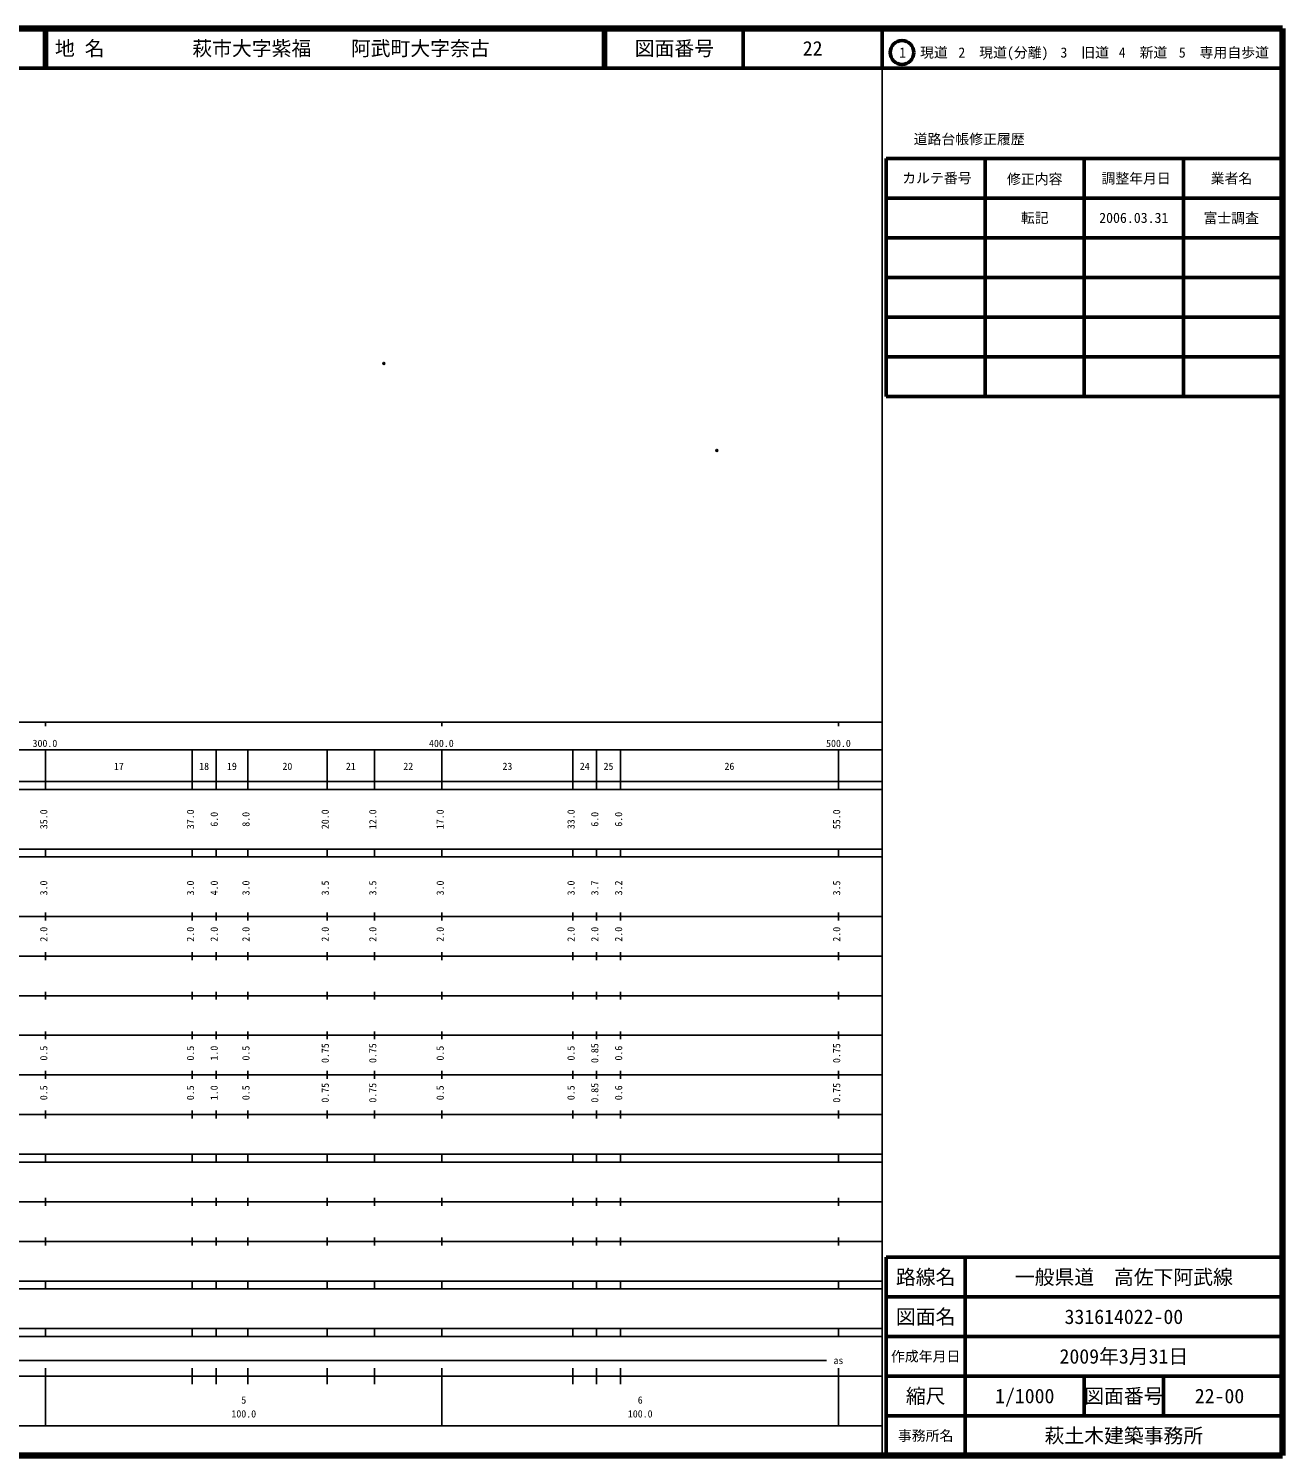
# Model space of a CAD drawing. Units: millimetres on the paper. Extents: x 40 to 680, y 20 to 380.
# Drawn here: x 363.7 to 680, y 20 to 380 of the extents above; entities that cross this region are included whole.
import ezdxf
from ezdxf.enums import TextEntityAlignment as Align

# ---------------------------------------------------------------- set-up
doc = ezdxf.new("R2010")
doc.units = ezdxf.units.MM
doc.header["$PDMODE"] = 32
doc.header["$PDSIZE"] = 0.5
doc.layers.add('M-OTRS', color=6, linetype='Continuous')
doc.layers.add('M-TTL-TXT', color=7, linetype='Continuous')
for name, color, linetype, lineweight in [('M-TTL', 2, 'Continuous', 140), ('M-TTL-BAND', 7, 'Continuous', 25), ('M-TTL-FRAM', 2, 'Continuous', 50), ('M-TTL-LINE', 7, 'Continuous', 50)]:
    doc.layers.add(name, color=color, linetype=linetype, lineweight=lineweight)
doc.styles.add('ＭＳ ゴシック', font='')
doc.styles.get('ＭＳ ゴシック').set_extended_font_data('MS Gothic')

msp = doc.modelspace()

# ---------------------------------------------------------------- linework, layer by layer
at = {"layer": 'M-OTRS'}
for p in [(453.359, 295.516), (537.321, 273.566)]:
    msp.add_point(p, dxfattribs=at)
at = {"layer": 'M-TTL'}
for p, q in [((680, 380), (40, 380)), ((680, 20), (680, 380)), ((40, 20), (680, 20))]:
    msp.add_line(p, q, dxfattribs=at)
at = {"layer": 'M-TTL-BAND'}
for p, q in [((579, 20), (579, 370)), ((40, 205), (579, 205)), ((368, 205), (368, 204)), ((468, 205), (468, 204)), ((568, 205), (568, 204)), ((68, 198), (579, 198)), ((368, 188), (368, 198)), ((405, 188), (405, 198)), ((411, 188), (411, 198)), ((419, 188), (419, 198)), ((439, 188), (439, 198)), ((451, 188), (451, 198)), ((468, 188), (468, 198)), ((501, 188), (501, 198)), ((507, 188), (507, 198)), ((513, 188), (513, 198)), ((568, 188), (568, 198)), ((40, 190), (579, 190)), ((40, 188), (579, 188)), ((40, 173), (579, 173)), ((368, 171), (368, 173)), ((405, 171), (405, 173)), ((411, 171), (411, 173)), ((419, 171), (419, 173)), ((439, 171), (439, 173)), ((451, 171), (451, 173)), ((468, 171), (468, 173)), ((501, 171), (501, 173)), ((507, 171), (507, 173)), ((513, 171), (513, 173)), ((568, 171), (568, 173)), ((40, 171), (579, 171)), ((40, 156), (579, 156)), ((368, 155), (368, 157)), ((405, 155), (405, 157)), ((411, 155), (411, 157)), ((419, 155), (419, 157)), ((439, 155), (439, 157)), ((451, 155), (451, 157)), ((468, 155), (468, 157)), ((501, 155), (501, 157)), ((507, 155), (507, 157)), ((513, 155), (513, 157)), ((568, 155), (568, 157)), ((46, 146), (579, 146)), ((368, 145), (368, 147)), ((405, 145), (405, 147)), ((411, 145), (411, 147)), ((419, 145), (419, 147)), ((439, 145), (439, 147)), ((451, 145), (451, 147)), ((468, 145), (468, 147)), ((501, 145), (501, 147)), ((507, 145), (507, 147)), ((513, 145), (513, 147)), ((568, 145), (568, 147)), ((368, 135), (368, 137)), ((405, 135), (405, 137)), ((411, 135), (411, 137)), ((419, 135), (419, 137)), ((439, 135), (439, 137)), ((451, 135), (451, 137)), ((468, 135), (468, 137)), ((501, 135), (501, 137)), ((507, 135), (507, 137)), ((513, 135), (513, 137)), ((568, 135), (568, 137)), ((52, 136), (579, 136)), ((46, 126), (579, 126)), ((368, 125), (368, 127)), ((405, 125), (405, 127)), ((411, 125), (411, 127)), ((419, 125), (419, 127)), ((439, 125), (439, 127)), ((451, 125), (451, 127)), ((468, 125), (468, 127)), ((501, 125), (501, 127)), ((507, 125), (507, 127)), ((513, 125), (513, 127)), ((568, 125), (568, 127)), ((52, 116), (579, 116)), ((368, 115), (368, 117)), ((405, 115), (405, 117)), ((411, 115), (411, 117)), ((419, 115), (419, 117)), ((439, 115), (439, 117)), ((451, 115), (451, 117)), ((468, 115), (468, 117)), ((501, 115), (501, 117)), ((507, 115), (507, 117)), ((513, 115), (513, 117)), ((568, 115), (568, 117)), ((46, 106), (579, 106)), ((368, 105), (368, 107)), ((405, 105), (405, 107)), ((411, 105), (411, 107)), ((419, 105), (419, 107)), ((439, 105), (439, 107)), ((451, 105), (451, 107)), ((468, 105), (468, 107)), ((501, 105), (501, 107)), ((507, 105), (507, 107)), ((513, 105), (513, 107)), ((568, 105), (568, 107)), ((40, 96), (579, 96)), ((40, 94), (579, 94)), ((368, 94), (368, 96)), ((405, 94), (405, 96)), ((411, 94), (411, 96)), ((419, 94), (419, 96)), ((439, 94), (439, 96)), ((451, 94), (451, 96)), ((468, 94), (468, 96)), ((501, 94), (501, 96)), ((507, 94), (507, 96)), ((513, 94), (513, 96)), ((568, 94), (568, 96)), ((49, 84), (579, 84)), ((368, 83), (368, 85)), ((405, 83), (405, 85)), ((411, 83), (411, 85)), ((419, 83), (419, 85)), ((439, 83), (439, 85)), ((451, 83), (451, 85)), ((468, 83), (468, 85)), ((501, 83), (501, 85)), ((507, 83), (507, 85)), ((513, 83), (513, 85)), ((568, 83), (568, 85)), ((40, 74), (579, 74)), ((368, 73), (368, 75)), ((405, 73), (405, 75)), ((411, 73), (411, 75)), ((419, 73), (419, 75)), ((439, 73), (439, 75)), ((451, 73), (451, 75)), ((468, 73), (468, 75)), ((501, 73), (501, 75)), ((507, 73), (507, 75)), ((513, 73), (513, 75)), ((568, 73), (568, 75)), ((40, 64), (579, 64)), ((40, 62), (579, 62)), ((368, 62), (368, 64)), ((405, 62), (405, 64)), ((411, 62), (411, 64)), ((419, 62), (419, 64)), ((439, 62), (439, 64)), ((451, 62), (451, 64)), ((468, 62), (468, 64)), ((501, 62), (501, 64)), ((507, 62), (507, 64)), ((513, 62), (513, 64)), ((568, 62), (568, 64)), ((40, 52), (579, 52)), ((368, 50), (368, 52)), ((405, 50), (405, 52)), ((411, 50), (411, 52)), ((419, 50), (419, 52)), ((439, 50), (439, 52)), ((451, 50), (451, 52)), ((468, 50), (468, 52)), ((501, 50), (501, 52)), ((507, 50), (507, 52)), ((513, 50), (513, 52)), ((568, 50), (568, 52)), ((40, 50), (579, 50)), ((71, 44), (565, 44)), ((40, 40), (579, 40)), ((368, 27.5), (368, 42)), ((405, 38), (405, 42)), ((411, 38), (411, 42)), ((419, 38), (419, 42)), ((439, 38), (439, 42)), ((451, 38), (451, 42)), ((468, 27.5), (468, 42)), ((501, 38), (501, 42)), ((507, 38), (507, 42)), ((513, 38), (513, 42)), ((568, 27.5), (568, 42)), ((68, 27.5), (579, 27.5))]:
    msp.add_line(p, q, dxfattribs=at)
at = {"layer": 'M-TTL-FRAM'}
for p, q in [((580, 347.197), (580, 287.197)), ((580, 347.197), (680, 347.197)), ((580, 287.197), (680, 287.197)), ((680, 70), (580, 70)), ((580, 70), (580, 20))]:
    msp.add_line(p, q, dxfattribs=at)
at = {"layer": 'M-TTL-LINE'}
for p, q in [((367.75, 380), (367.75, 370)), ((368.25, 380), (368.25, 370)), ((508.747, 380), (508.747, 370)), ((509.247, 380), (509.247, 370)), ((543.997, 380), (543.997, 370)), ((579, 380), (579, 370)), ((40, 370), (680, 370)), ((605, 347.197), (605, 287.197)), ((630, 347.197), (630, 287.197)), ((655, 347.197), (655, 287.197)), ((580, 337.197), (680, 337.197)), ((580, 327.197), (680, 327.197)), ((580, 317.197), (680, 317.197)), ((580, 307.197), (680, 307.197)), ((580, 297.197), (680, 297.197)), ((600, 70), (600, 20)), ((680, 60), (580, 60)), ((680, 50), (580, 50)), ((680, 40), (580, 40)), ((630, 40), (630, 30)), ((650, 40), (650, 30)), ((680, 30), (580, 30))]:
    msp.add_line(p, q, dxfattribs=at)
msp.add_circle((584.031, 373.958), 3, dxfattribs=at)

# ---------------------------------------------------------------- texts
at = {"layer": 'M-TTL-BAND', "style": 'ＭＳ ゴシック'}
for s, p in [('300.0', (367.844, 198.195)), ('400.0', (467.844, 198.195)), ('500.0', (568, 198.195)), ('17', (386.5, 192.405)), ('18', (408, 192.405)), ('19', (415, 192.405)), ('20', (429, 192.405)), ('21', (445, 192.405)), ('22', (459.5, 192.405)), ('23', (484.5, 192.405)), ('24', (504, 192.405)), ('25', (510, 192.405)), ('26', (540.5, 192.405)), ('as', (568, 42.5)), ('5', (418, 32.523)), ('6', (518, 32.523)), ('100.0', (418, 29.033)), ('100.0', (518, 29.033))]:
    msp.add_text(s, height=1.833, dxfattribs=at).set_placement(p, align=Align.BOTTOM_CENTER)
for s, p in [('35.0', (369, 180.5)), ('37.0', (406, 180.5)), ('6.0', (412, 180.5)), ('8.0', (420, 180.5)), ('20.0', (440, 180.5)), ('12.0', (452, 180.5)), ('17.0', (469, 180.5)), ('33.0', (502, 180.5)), ('6.0', (508, 180.5)), ('6.0', (514, 180.5)), ('55.0', (569, 180.5)), ('3.0', (369, 163.174)), ('3.0', (406, 163.174)), ('4.0', (412, 163.174)), ('3.0', (420, 163.174)), ('3.5', (440, 163.174)), ('3.5', (452, 163.174)), ('3.0', (469, 163.174)), ('3.0', (502, 163.174)), ('3.7', (508, 163.174)), ('3.2', (514, 163.174)), ('3.5', (569, 163.174)), ('2.0', (369, 151.5)), ('2.0', (406, 151.5)), ('2.0', (412, 151.5)), ('2.0', (420, 151.5)), ('2.0', (440, 151.5)), ('2.0', (452, 151.5)), ('2.0', (469, 151.5)), ('2.0', (502, 151.5)), ('2.0', (508, 151.5)), ('2.0', (514, 151.5)), ('2.0', (569, 151.5)), ('0.5', (369, 121.5)), ('0.5', (406, 121.5)), ('1.0', (412, 121.5)), ('0.5', (420, 121.5)), ('0.75', (440, 121.5)), ('0.75', (452, 121.5)), ('0.5', (469, 121.5)), ('0.5', (502, 121.5)), ('0.85', (508, 121.5)), ('0.6', (514, 121.5)), ('0.75', (569, 121.5)), ('0.5', (369, 111.5)), ('0.5', (406, 111.5)), ('1.0', (412, 111.5)), ('0.5', (420, 111.5)), ('0.75', (440, 111.5)), ('0.75', (452, 111.5)), ('0.5', (469, 111.5)), ('0.5', (502, 111.5)), ('0.85', (508, 111.5)), ('0.6', (514, 111.5)), ('0.75', (569, 111.5))]:
    msp.add_text(s, height=1.833, rotation=90, dxfattribs=at).set_placement(p, align=Align.BOTTOM_CENTER)
at = {"layer": 'M-TTL-TXT', "style": 'ＭＳ ゴシック'}
for s, p in [('地 名', (370.38, 375)), ('萩市大字紫福\u3000\u3000阿武町大字奈古', (405.024, 375))]:
    msp.add_text(s, height=3.666, dxfattribs=at).set_placement(p, align=Align.MIDDLE_LEFT)
for s, height, p in [('図面番号', 3.666, (526.622, 375)), ('22', 3.666, (561.497, 375)), ('1\u3000現道', 2.566, (589.448, 373.958)), ('2\u3000現道(分離)', 2.566, (609.619, 373.958)), ('3\u3000旧道', 2.566, (630.121, 373.958)), ('4\u3000新道', 2.566, (644.824, 373.958)), ('5\u3000専用自歩道', 2.566, (665.228, 373.958)), ('道路台帳修正履歴', 2.566, (600.968, 352.113)), ('カルテ番号', 2.566, (592.839, 342.277)), ('修正内容', 2.566, (617.509, 342.023)), ('調整年月日', 2.566, (643.089, 342.197)), ('業者名', 2.566, (667.134, 342.197)), ('転記', 2.566, (617.5, 332.245)), ('2006.03.31', 2.566, (642.5, 332.245)), ('富士調査', 2.566, (667.077, 332.189)), ('路線名', 3.666, (590, 65)), ('路線名', 3.666, (590, 65)), ('一般県道\u3000高佐下阿武線', 3.666, (640, 65)), ('図面名', 3.666, (590, 55)), ('図面名', 3.666, (590, 55)), ('331614022-00', 3.666, (640, 55)), ('2009年3月31日', 3.666, (640, 45)), ('作成年月日', 2.566, (590, 45)), ('作成年月日', 2.566, (590, 45)), ('縮尺', 3.666, (590, 35)), ('縮尺', 3.666, (590, 35)), ('1/1000', 3.666, (615, 35)), ('図面番号', 3.666, (640, 35)), ('図面番号', 3.666, (640, 35)), ('22-00', 3.666, (664.125, 35)), ('事務所名', 2.566, (590, 25)), ('事務所名', 2.566, (590, 25)), ('萩土木建築事務所', 3.666, (640, 25))]:
    msp.add_text(s, height=height, dxfattribs=at).set_placement(p, align=Align.MIDDLE_CENTER)

doc.saveas('drawing.dxf')
